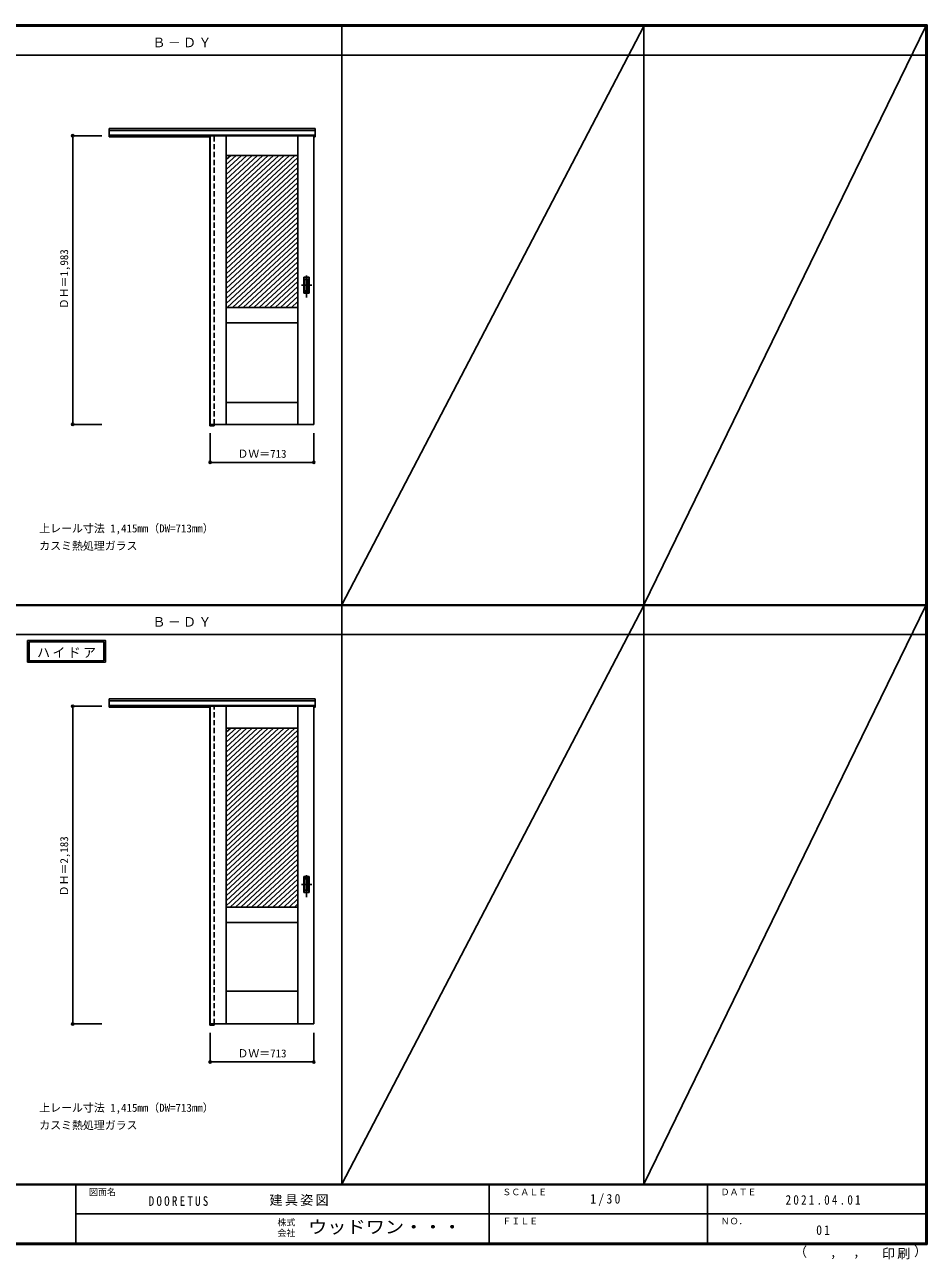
# Model space of a CAD drawing. Units: millimetres, scale not verified. Extents: x -6000 to 5700, y -4307 to 4175.
# Drawn here: x -502 to 5700, y -4307 to 4175 of the extents above; entities that cross this region are included whole.
import ezdxf
from ezdxf.enums import TextEntityAlignment as Align

# ---------------------------------------------------------------- set-up
doc = ezdxf.new("R2010")
doc.units = ezdxf.units.MM
doc.header["$LTSCALE"] = 30
doc.header["$PDMODE"] = 32
doc.header["$PDSIZE"] = 15
doc.linetypes.add('CHAIN1', pattern=[8, 5, -1, 1, -1])
doc.linetypes.add('DASHED1', pattern=[1.8, 1.2, -0.6])
for name, color, linetype in [('0-2_扉', 7, 'Continuous'), ('0-4_枠', 3, 'Continuous'), ('0-6_引手', 7, 'Continuous'), ('0-A_文字', 7, 'Continuous'), ('0-B_寸法', 4, 'Continuous'), ('0-C_ハッチ', 4, 'Continuous'), ('F-1_枠', 6, 'Continuous'), ('F-A_文字', 7, 'Continuous')]:
    doc.layers.add(name, color=color, linetype=linetype)
doc.styles.add('ＭＳ ゴシック', font='')
doc.styles.get('ＭＳ ゴシック').set_extended_font_data('MS Gothic')

msp = doc.modelspace()

# ---------------------------------------------------------------- linework, layer by layer
at = {"layer": '0-2_扉'}
for p, q in [((772, 3412), (772, 1429)), ((772, 3412), (1485, 3412)), ((882, 3412), (882, 1429)), ((1375, 3412), (1375, 1429)), ((1485, 1429), (1485, 3412)), ((882, 3277), (1375, 3277)), ((1076, 2232), (882, 2232)), ((882, 2232), (1375, 2232)), ((1176, 2232), (1375, 2232)), ((882, 2127), (1375, 2127)), ((882, 1579), (1375, 1579)), ((772, 1429), (1485, 1429)), ((772, -507.25), (772, -2690.25)), ((772, -507.25), (1485, -507.25)), ((882, -507.25), (882, -2690.25)), ((1375, -507.25), (1375, -2690.25)), ((1485, -2690.25), (1485, -507.25)), ((882, -657.25), (1375, -657.25)), ((1076, -1887.25), (882, -1887.25)), ((887, -1887.25), (1370, -1887.25)), ((1181, -1887.25), (1375, -1887.25)), ((1253, -1887.25), (1253, -1886.14)), ((882, -1992.25), (1375, -1992.25)), ((882, -2465.25), (1375, -2465.25)), ((772, -2690.25), (1485, -2690.25))]:
    msp.add_line(p, q, dxfattribs=at)
at = {"layer": '0-4_枠'}
for p, q in [((78, 3462), (1493, 3462)), ((78, 3405), (78, 3462)), ((78, 3449), (1493, 3449)), ((78, 3417), (1493, 3417)), ((78, 3405), (772, 3405)), ((771, 3417), (771, 1420)), ((799, 3412), (799, 3417)), ((771, 1420), (799, 1420)), ((799, 1429), (799, 1420)), ((78, -457.25), (1493, -457.25)), ((78, -514.25), (78, -457.25)), ((78, -470.25), (1493, -470.25)), ((78, -502.25), (1493, -502.25)), ((771, -502.25), (771, -2699.25)), ((799, -507.25), (799, -502.25)), ((78, -514.25), (772, -514.25)), ((771, -2699.25), (799, -2699.25)), ((799, -2690.25), (799, -2699.25))]:
    msp.add_line(p, q, dxfattribs=at)
at = {"layer": '0-4_枠', "color": 4, "linetype": 'DASHED1'}
for p, q in [((799, 1429), (799, 3412)), ((799, -2690.25), (799, -507.25))]:
    msp.add_line(p, q, dxfattribs=at)
at = {"layer": '0-4_枠'}
for points in [[(1485, 3405), (1493, 3405), (1493, 3462)], [(1485, -514.25), (1493, -514.25), (1493, -457.25)]]:
    msp.add_lwpolyline(points, dxfattribs=at)
at = {"layer": '0-6_引手', "linetype": 'CHAIN1'}
for p, q in [((1434, 2301.27), (1434, 2472.12)), ((1472.07, 2386.5), (1399.56, 2386.5)), ((1434, -1817.98), (1434, -1647.13)), ((1472.07, -1732.75), (1399.56, -1732.75))]:
    msp.add_line(p, q, dxfattribs=at)
at = {"layer": '0-6_引手'}
for p, q in [((1453, 2441.5), (1415, 2441.5)), ((1415, 2331.5), (1415, 2441.5)), ((1446.5, 2425.5), (1421.5, 2425.5)), ((1421.5, 2347.5), (1421.5, 2425.5)), ((1446.5, 2347.5), (1446.5, 2425.5)), ((1453, 2331.5), (1453, 2441.5)), ((1453, 2331.5), (1415, 2331.5)), ((1446.5, 2347.5), (1421.5, 2347.5)), ((1453, -1677.75), (1415, -1677.75)), ((1415, -1787.75), (1415, -1677.75)), ((1446.5, -1693.75), (1421.5, -1693.75)), ((1421.5, -1771.75), (1421.5, -1693.75)), ((1446.5, -1771.75), (1446.5, -1693.75)), ((1453, -1787.75), (1453, -1677.75)), ((1446.5, -1771.75), (1421.5, -1771.75)), ((1453, -1787.75), (1415, -1787.75))]:
    msp.add_line(p, q, dxfattribs=at)
at = {"layer": '0-6_引手', "linetype": 'DASHED1'}
for p, q in [((1418, 2335.5), (1418, 2437.5)), ((1450, 2335.5), (1418, 2335.5)), ((1418, -1783.75), (1418, -1681.75)), ((1450, -1783.75), (1418, -1783.75))]:
    msp.add_line(p, q, dxfattribs=at)
for points in [[(1450, 2335.5), (1450, 2437.5), (1418, 2437.5)], [(1450, -1783.75), (1450, -1681.75), (1418, -1681.75)]]:
    msp.add_lwpolyline(points, dxfattribs=at)
at = {"layer": '0-A_文字'}
for p, q in [((-482, -55.5), (-482, -205.5)), ((-472, -65.5), (42.33, -65.5)), ((42.33, -65.5), (42.33, -195.5)), ((-482, -205.5), (52.33, -205.5))]:
    msp.add_line(p, q, dxfattribs=at)
for points in [[(-482, -55.5), (52.33, -55.5), (52.33, -205.5)], [(-472, -65.5), (-472, -195.5), (42.33, -195.5)]]:
    msp.add_lwpolyline(points, dxfattribs=at)
at = {"layer": '0-B_寸法'}
for p, q in [((-172, 3412), (-172, 1429)), ((-172, 3412), (28, 3412)), ((-172, 1429), (28, 1429)), ((772, 1168), (772, 1368)), ((1485, 1168), (1485, 1368)), ((1485, 1168), (772, 1168)), ((-172, -507.25), (-172, -2690.25)), ((-172, -507.25), (28, -507.25)), ((-172, -2690.25), (28, -2690.25)), ((772, -2951.25), (772, -2751.25)), ((1485, -2951.25), (1485, -2751.25)), ((1485, -2951.25), (772, -2951.25))]:
    msp.add_line(p, q, dxfattribs=at)
at = {"layer": '0-B_寸法', "color": 7}
for p in [(-172, 3412), (-172, 1429), (772, 1168), (1485, 1168), (-172, -507.25), (-172, -2690.25), (772, -2951.25), (1485, -2951.25)]:
    msp.add_point(p, dxfattribs=at)
at = {"layer": '0-C_ハッチ'}
for p, q in [((950.14, 3277), (882, 3213.9)), ((986.94, 3277), (882, 3179.83)), ((1023.74, 3277), (882, 3145.76)), ((1060.53, 3277), (882, 3111.69)), ((913.35, 3277), (882, 3247.97)), ((1097.33, 3277), (882, 3077.62)), ((1134.13, 3277), (882, 3043.55)), ((1170.92, 3277), (882, 3009.48)), ((1207.72, 3277), (882, 2975.41)), ((1244.52, 3277), (882, 2941.33)), ((1281.32, 3277), (882, 2907.26)), ((1318.11, 3277), (882, 2873.19)), ((1354.91, 3277), (882, 2839.12)), ((1375, 3261.53), (882, 2805.05)), ((1375, 3227.46), (882, 2770.98)), ((1375, 3193.39), (882, 2736.91)), ((1375, 3159.32), (882, 2702.84)), ((1375, 3125.25), (882, 2668.77)), ((1375, 3091.18), (882, 2634.7)), ((1375, 3057.11), (882, 2600.62)), ((1375, 3023.03), (882, 2566.55)), ((1375, 2988.96), (882, 2532.48)), ((1375, 2954.89), (882, 2498.41)), ((1375, 2920.82), (882, 2464.34)), ((1375, 2886.75), (882, 2430.27)), ((1375, 2852.68), (882, 2396.2)), ((1375, 2818.61), (882, 2362.13)), ((1375, 2784.54), (882, 2328.06)), ((1375, 2750.47), (882, 2293.98)), ((1375, 2716.4), (882, 2259.91)), ((1375, 2682.32), (888.65, 2232)), ((1375, 2648.25), (925.45, 2232)), ((1375, 2614.18), (962.24, 2232)), ((1375, 2580.11), (999.04, 2232)), ((1375, 2546.04), (1035.84, 2232)), ((1375, 2511.97), (1072.63, 2232)), ((1375, 2477.9), (1109.43, 2232)), ((1375, 2443.83), (1146.23, 2232)), ((1375, 2409.76), (1183.02, 2232)), ((1375, 2375.68), (1219.82, 2232)), ((1375, 2341.61), (1256.62, 2232)), ((1375, 2307.54), (1293.41, 2232)), ((1375, 2273.47), (1330.21, 2232)), ((950.14, -657.25), (882, -720.35)), ((986.94, -657.25), (882, -754.42)), ((1023.74, -657.25), (882, -788.49)), ((1060.53, -657.25), (882, -822.56)), ((913.35, -657.25), (882, -686.28)), ((1097.33, -657.25), (882, -856.63)), ((1134.13, -657.25), (882, -890.7)), ((1170.92, -657.25), (882, -924.77)), ((1207.72, -657.25), (882, -958.84)), ((1244.52, -657.25), (882, -992.92)), ((1281.32, -657.25), (882, -1026.99)), ((1318.11, -657.25), (882, -1061.06)), ((1354.91, -657.25), (882, -1095.13)), ((1375, -672.72), (882, -1129.2)), ((1375, -706.79), (882, -1163.27)), ((1375, -740.86), (882, -1197.34)), ((1375, -774.93), (882, -1231.41)), ((1375, -809), (882, -1265.48)), ((1375, -843.07), (882, -1299.55)), ((1375, -877.14), (882, -1333.63)), ((1375, -911.22), (882, -1367.7)), ((1375, -945.29), (882, -1401.77)), ((1375, -979.36), (882, -1435.84)), ((1375, -1013.43), (882, -1469.91)), ((1375, -1047.5), (882, -1503.98)), ((1375, -1081.57), (882, -1538.05)), ((1375, -1115.64), (882, -1572.12)), ((1375, -1149.71), (882, -1606.19)), ((1375, -1183.78), (882, -1640.27)), ((1375, -1217.85), (882, -1674.34)), ((1375, -1251.93), (882, -1708.41)), ((1375, -1286), (882, -1742.48)), ((1375, -1320.07), (882, -1776.55)), ((1375, -1354.14), (882, -1810.62)), ((1375, -1388.21), (882, -1844.69)), ((1375, -1422.28), (882, -1878.76)), ((1375, -1456.35), (909.63, -1887.25)), ((1375, -1490.42), (946.43, -1887.25)), ((1375, -1524.49), (983.22, -1887.25)), ((1375, -1558.57), (1020.02, -1887.25)), ((1375, -1592.64), (1056.82, -1887.25)), ((1375, -1626.71), (1093.61, -1887.25)), ((1375, -1660.78), (1130.41, -1887.25)), ((1375, -1694.85), (1167.21, -1887.25)), ((1375, -1728.92), (1204, -1887.25)), ((1375, -1762.99), (1240.8, -1887.25)), ((1375, -1797.06), (1277.6, -1887.25)), ((1375, -1831.13), (1314.39, -1887.25)), ((1375, -1865.2), (1351.19, -1887.25))]:
    msp.add_line(p, q, dxfattribs=at)
at = {"layer": 'F-1_枠'}
for p, q in [((-6000, 4175), (5700, 4175)), ((-6000, 4170), (5700, 4170)), ((-6000, 4165), (5700, 4165)), ((1678, -3790), (1678, 4175)), ((3752, -3790), (3752, 4175)), ((5690, 4175), (5690, -4205)), ((5695, 4175), (5695, -4205)), ((5700, 4175), (5700, -4205)), ((-6000, 3965), (5700, 3965)), ((-6000, 190.5), (5700, 190.5)), ((-6000, 187.5), (5700, 187.5)), ((-6000, 184.5), (5700, 184.5)), ((-6000, -15.5), (5700, -15.5)), ((5700, -3790), (-6000, -3790)), ((5700, -3795), (-6000, -3795)), ((-150, -3795), (-150, -4195)), ((2690, -3795), (2690, -4195)), ((4190, -3795), (4190, -4195)), ((-150, -3995), (5690, -3995.01)), ((5700, -4195), (-6000, -4195)), ((5700, -4200), (-6000, -4200)), ((5700, -4205), (-6000, -4205))]:
    msp.add_line(p, q, dxfattribs=at)
at = {"layer": 'F-A_文字'}
for p, q in [((1678, 190.5), (3752, 4165)), ((3752, 190.5), (5690, 4165)), ((1678, -3790), (3752, 184.5)), ((3752, -3790), (5690, 184.5))]:
    msp.add_line(p, q, dxfattribs=at)

# ---------------------------------------------------------------- texts
at = {"layer": '0-A_文字', "style": 'ＭＳ ゴシック'}
for s, p in [('上レール寸法 1,415mm（DW=713mm）', (-402, 670.5)), ('カスミ熱処理ガラス', (-402, 550.5)), ('上レール寸法 1,415mm（DW=713mm）', (-402, -3310)), ('カスミ熱処理ガラス', (-402, -3430))]:
    msp.add_text(s, height=54.99, dxfattribs=at).set_placement(p, align=Align.BOTTOM_LEFT)
at = {"layer": '0-A_文字', "char_height": 65.98, "attachment_point": 7, "style": 'ＭＳ ゴシック'}
for s, insert in [('\\T1.17;Ｂ－ＤＹ', (375.5, 4020)), ('\\T1.17;Ｂ－ＤＹ', (375.5, 39.5)), ('\\T1.17;ハイドア', (-417.34, -175.5))]:
    msp.add_mtext(s, dxfattribs=dict(at, insert=insert))
at = {"layer": '0-B_寸法', "color": 7, "style": 'ＭＳ ゴシック'}
for s, p in [('ＤＨ＝1,983', (-187, 2220.25)), ('ＤＨ＝2,183', (-187, -1813))]:
    msp.add_text(s, height=54.99, rotation=90, dxfattribs=at).set_placement(p, align=Align.BOTTOM_LEFT)
for p in [(959.75, 1183), (959.75, -2936.25)]:
    msp.add_text('ＤＷ＝713', height=54.99, dxfattribs=at).set_placement(p, align=Align.BOTTOM_LEFT)
at = {"layer": 'F-A_文字', "style": 'ＭＳ ゴシック'}
for s, height, p in [('図面名', 43.99, (-60, -3880)), ('ＳＣＡＬＥ', 43.99, (2780, -3880)), ('ＤＡＴＥ', 43.99, (4280, -3880)), ('株式', 43.99, (1235, -4089)), ('ＦＩＬＥ', 43.99, (2780, -4080)), ('ＮＯ．', 43.99, (4280, -4080)), ('会社', 43.99, (1235, -4161)), ('（', 65.98, (4784.03, -4308.31)), ('）', 65.98, (5608.4, -4304.13)), (',', 65.98, (5031.28, -4308.31)), (',', 65.98, (5190.2, -4305.53))]:
    msp.add_text(s, height=height, dxfattribs=at).set_placement(p, align=Align.BOTTOM_LEFT)
at = {"layer": 'F-A_文字', "style": 'ＭＳ ゴシック', "width": 1.1}
msp.add_text('ウッドワン・・・', height=87.98, dxfattribs=at).set_placement((1445, -4155), align=Align.BOTTOM_LEFT)
at = {"layer": 'F-A_文字', "char_height": 65.98, "attachment_point": 7, "style": 'ＭＳ ゴシック'}
for s, insert in [('\\T1.39;\\W0.85;DOORETUS', (350, -3940.79)), ('\\T1.17;建具姿図', (1180.42, -3940)), ('\\T1.38;\\W0.9;1/30', (3383.75, -3940)), ('\\T1.39;\\W0.85;2021.04.01', (4726.25, -3932.5)), ('\\T1.36;\\W0.9;01', (4936.25, -4140)), ('\\T1.17;印刷', (5388.15, -4306.92))]:
    msp.add_mtext(s, dxfattribs=dict(at, insert=insert))

doc.saveas('drawing.dxf')
